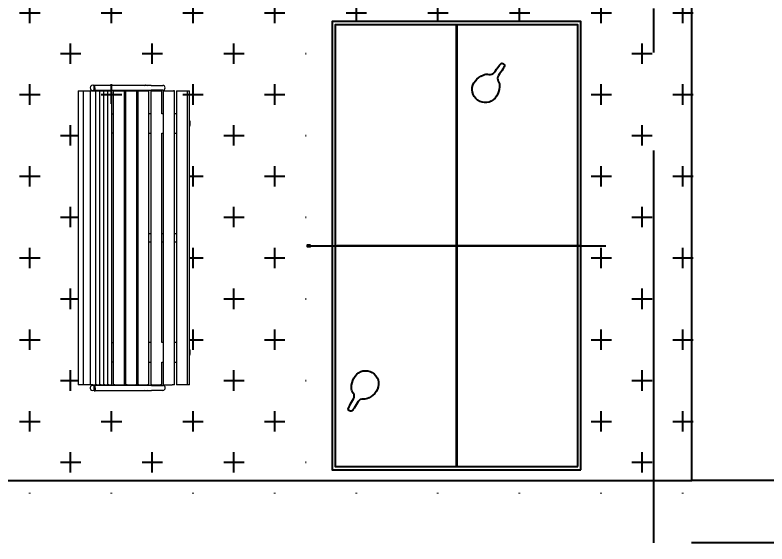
# Model space of a CAD drawing. Header units: metres. Extents: x 428 to 1115, y -4076 to 3914.
# Drawn here: x 1092.681 to 1097.286, y -3851.324 to -3848.088 of the extents above; entities that cross this region are included whole.
import ezdxf

# ---------------------------------------------------------------- set-up
doc = ezdxf.new("R2010")
doc.units = ezdxf.units.M
doc.header["$MEASUREMENT"] = 0
doc.header["$PDMODE"] = 2
doc.linetypes.add('ACAD_ISO02W100', pattern=[15, 12, -3])
for name, color, linetype in [('cad-block.com', 250, 'Continuous'), ('projected_site_clearence', 150, 'Continuous'), ('wall', 150, 'Continuous'), ('window', 2, 'Continuous')]:
    doc.layers.add(name, color=color, linetype=linetype)
doc.layers.add('Furniture', color=125, linetype='Continuous', lineweight=20)
doc.styles.add('labor camp', font='arial.ttf')
doc.dimstyles.new('1@100', dxfattribs={"dimtxt": 0.2, "dimasz": 0.175, "dimexe": 0.18, "dimexo": 0.0625, "dimgap": 0.09, "dimtad": 0, "dimtih": 1, "dimtoh": 1, "dimzin": 0, "dimdsep": 46, "dimtxsty": 'labor camp', "dimblk": 'OBLIQUE', "dimcen": 0.09, "dimadec": 0, "dimazin": 0, "dimtfac": 1, "dimtofl": 0, "dimtmove": 1, "dimatfit": 3, "dimfxl": 0.525, "dimfxlon": 1, "dimtolj": 1, "dimtzin": 0, "dimarcsym": 0})

# ---------------------------------------------------------------- blocks, each defined once
blk = doc.blocks.new('Bench04_top_cad-block.com')
at = {"color": 0}
for p, q in [((96.4, 935), (96.4, 918)), ((96.4, 935), (102.4, 935)), ((102.4, 918), (102.4, 935)), ((447.4, 933), (102.4, 933)), ((447.4, 933), (517.4, 933)), ((0, 900), (0, -900)), ((0, 900), (30.6, 900)), ((30.6, 900), (74.9, 900)), ((30.6, 900), (30.6, -900)), ((72.4, 917.2), (72.4, 918.8)), ((74.9, 900), (75.5, 900)), ((75.5, -900), (75.5, 900)), ((80.6, 900), (75.5, 900)), ((80.6, 900), (89.5, 900)), ((89.5, 900), (106.9, 900)), ((96.4, 918), (96.4, 900)), ((102.4, 918), (102.4, 900)), ((102.4, 903), (447.4, 903)), ((106.9, -900), (106.9, 900)), ((106.9, 900), (114.1, 900)), ((114.1, 900), (131.6, 900)), ((131.6, -900), (131.6, 900)), ((131.6, 900), (139.7, 900)), ((139.7, 900), (157.2, 900)), ((157.2, -900), (157.2, 900)), ((157.2, 900), (163.7, 900)), ((163.7, 900), (181.2, 900)), ((181.2, -900), (181.2, 900)), ((181.2, 900), (188.4, 900)), ((188.4, 900), (205.9, 900)), ((205.9, -900), (205.9, 900)), ((218.2, 900), (216.3, 900)), ((216.3, -900), (216.3, 900)), ((218.2, 900), (224, 900)), ((224, 900), (278.3, 900)), ((278.3, 900), (283.1, 900)), ((283.1, -900), (283.1, 900)), ((293.1, 900), (291.1, 900)), ((291.1, -900), (291.1, 900)), ((293.1, 900), (298.8, 900)), ((298.8, 900), (353.2, 900)), ((353.2, 900), (357.9, 900)), ((357.9, -900), (357.9, 900)), ((365.6, 900), (365.6, -900)), ((365.6, 900), (370.2, 900)), ((370.2, 900), (424.5, 900)), ((394.9, 900), (394.9, 903)), ((424.5, 900), (430.4, 900)), ((429.9, 903), (429.9, 900)), ((433, 900), (430.4, 900)), ((433, -900), (433, 900)), ((445.3, 900), (445.3, -900)), ((445.3, 900), (449.9, 900)), ((517.4, 903), (447.4, 903)), ((449.9, 900), (504.2, 900)), ((504.2, 900), (510.1, 900)), ((512.7, 900), (510.1, 900)), ((512.7, 760), (512.7, 900)), ((519.4, 900), (519.4, -900)), ((519.4, 900), (523, 900)), ((523, 900), (575.9, 900)), ((575.9, 900), (582.8, 900)), ((589.8, 900), (582.8, 900)), ((589.8, -900), (589.8, 900)), ((602.2, 900), (602.2, -900)), ((602.2, 900), (607, 900)), ((607, 900), (668.7, 900)), ((668.7, 900), (681, 900)), ((668.7, -900), (668.7, 900)), ((681, -900), (681, 900)), ((205.9, 760), (216.3, 760)), ((291.1, 760), (283.1, 760)), ((365.6, 760), (357.9, 760)), ((445.3, 760), (433, 760)), ((519.4, 760), (512.4, 760)), ((602.2, 760), (589.8, 760)), ((216.3, 640), (205.9, 640)), ((283.1, 640), (291.1, 640)), ((357.9, 640), (365.6, 640)), ((433, 640), (445.3, 640)), ((512.4, 640), (519.4, 640)), ((512.4, -25), (512.7, 640)), ((589.8, 640), (602.2, 640)), ((291.1, 25), (283.1, 25)), ((365.6, 25), (357.9, 25)), ((445.3, 25), (433, 25)), ((519.4, 25), (512.4, 25)), ((602.2, 25), (589.8, 25)), ((283.1, -25), (291.1, -25)), ((357.9, -25), (365.6, -25)), ((433, -25), (445.3, -25)), ((512.4, -25), (519.4, -25)), ((512.7, -640), (512.7, -25)), ((589.8, -25), (602.2, -25)), ((205.9, -640), (216.3, -640)), ((291.1, -640), (283.1, -640)), ((365.6, -640), (357.9, -640)), ((445.3, -640), (433, -640)), ((519.4, -640), (512.4, -640)), ((602.2, -640), (589.8, -640)), ((216.3, -760), (205.9, -760)), ((283.1, -760), (291.1, -760)), ((357.9, -760), (365.6, -760)), ((433, -760), (445.3, -760)), ((512.4, -760), (519.4, -760)), ((512.7, -900), (512.7, -760)), ((589.8, -760), (602.2, -760)), ((30.6, -900), (0, -900)), ((74.9, -900), (30.6, -900)), ((72.7, -918.8), (72.7, -917.2)), ((75.5, -900), (74.9, -900)), ((80.6, -900), (75.5, -900)), ((89.5, -900), (80.6, -900)), ((89.5, -900), (106.9, -900)), ((96.8, -918), (96.8, -900)), ((96.8, -935), (96.8, -918)), ((102.8, -918), (102.8, -900)), ((447.8, -903), (102.8, -903)), ((102.8, -918), (102.8, -935)), ((114.1, -900), (106.9, -900)), ((114.1, -900), (131.6, -900)), ((139.7, -900), (131.6, -900)), ((139.7, -900), (157.2, -900)), ((163.7, -900), (157.2, -900)), ((163.7, -900), (181.2, -900)), ((188.4, -900), (181.2, -900)), ((188.4, -900), (205.9, -900)), ((218.2, -900), (216.3, -900)), ((224, -900), (218.2, -900)), ((224, -900), (278.3, -900)), ((283.1, -900), (278.3, -900)), ((293.1, -900), (291.1, -900)), ((298.8, -900), (293.1, -900)), ((298.8, -900), (353.2, -900)), ((357.9, -900), (353.2, -900)), ((370.2, -900), (365.6, -900)), ((370.2, -900), (424.5, -900)), ((395.3, -903), (395.3, -900)), ((430.4, -900), (424.5, -900)), ((430.3, -900), (430.3, -903)), ((433, -900), (430.4, -900)), ((449.9, -900), (445.3, -900)), ((447.8, -903), (517.8, -903)), ((449.9, -900), (504.2, -900)), ((510.1, -900), (504.2, -900)), ((512.7, -900), (510.1, -900)), ((523, -900), (519.4, -900)), ((523, -900), (575.9, -900)), ((582.8, -900), (575.9, -900)), ((589.8, -900), (582.8, -900)), ((607, -900), (602.2, -900)), ((668.7, -900), (607, -900)), ((681, -900), (668.7, -900)), ((96.8, -935), (102.8, -935)), ((102.8, -933), (447.8, -933)), ((517.8, -933), (447.8, -933))]:
    blk.add_line(p, q, dxfattribs=at)
for points in [[(681, 718.4), (681.4, 717.3), (682.8, 711.5), (683.7, 705.7), (683.9, 700)], [(683.9, 700), (683.7, 694.3), (682.8, 688.5), (681.4, 682.7), (681, 681.6)], [(681, -680.6), (681.7, -682.7), (683.1, -688.5), (684, -694.3), (684.3, -700)], [(684.3, -700), (684, -705.7), (683.1, -711.5), (681.7, -717.3), (681, -719.4)]]:
    blk.add_lwpolyline(points, dxfattribs=at)
for centre, start, end in [((87.4, 918.8), 53.0194, 180), ((517.4, 918), 270, 90), ((87.4, 917.2), 180, 306.9806), ((87.7, -917.2), 53.0194, 180), ((87.7, -918.8), 180, 306.9806), ((517.8, -918), 270, 90)]:
    blk.add_arc(centre, 15, start, end, dxfattribs=at)
at = {"color": 0, "extrusion": (0, 0, -1)}
for centre, start, end in [((-412.4, 918), 58.9973, 121.0027), ((-412.8, -918), 238.9973, 301.0027)]:
    blk.add_arc(centre, 17.5, start, end, dxfattribs=at)
blk = doc.blocks.new('_Oblique')
at = {"color": 0, "linetype": 'ByBlock', "lineweight": -2}
blk.add_line((-0.5, -0.5), (0.5, 0.5), dxfattribs=at)
blk = doc.blocks.new('*D123')
at = {"layer": 'Defpoints', "color": 0, "transparency": 16777216}
for p in [(1092.5203, -3847.1336), (1093.2823, -3847.1336), (1093.2823, -3853.5664)]:
    blk.add_point(p, dxfattribs=at)
at = {"layer": 'window', "color": 0, "lineweight": -2, "transparency": 16777216}
for p, q in [((1092.5203, -3853.0414), (1092.5203, -3853.7464)), ((1093.2823, -3853.0414), (1093.2823, -3853.7464)), ((1092.5203, -3853.5664), (1092.3453, -3853.5664)), ((1093.2823, -3853.5664), (1093.4573, -3853.5664))]:
    blk.add_line(p, q, dxfattribs=at)
at = {"layer": 'window', "color": 0, "lineweight": -2, "transparency": 16777216, "xscale": 0.175, "yscale": 0.175, "zscale": 0.175}
blk.add_blockref('_Oblique', (1092.5203, -3853.5664), dxfattribs=at)
at = {"layer": 'window', "color": 0, "lineweight": -2, "transparency": 16777216, "xscale": 0.175, "yscale": 0.175, "zscale": 0.175, "rotation": 180}
blk.add_blockref('_Oblique', (1093.2823, -3853.5664), dxfattribs=at)
at = {"layer": 'window', "color": 0, "transparency": 16777216, "insert": (1092.9013, -3853.5664), "char_height": 0.2, "attachment_point": 5, "style": 'labor camp'}
blk.add_mtext('\\A1;0.76', dxfattribs=at)
blk = doc.blocks.new('*D124')
at = {"layer": 'Defpoints', "color": 0, "transparency": 16777216}
for p in [(1093.2823, -3847.1336), (1093.4347, -3847.1336), (1093.4347, -3853.5664)]:
    blk.add_point(p, dxfattribs=at)
at = {"layer": 'window', "color": 0, "lineweight": -2, "transparency": 16777216}
for p, q in [((1093.2823, -3853.0414), (1093.2823, -3853.7464)), ((1093.4347, -3853.0414), (1093.4347, -3853.7464)), ((1093.2823, -3853.5664), (1093.1073, -3853.5664)), ((1093.2823, -3853.5664), (1093.4347, -3853.5664)), ((1093.3585, -3853.5664), (1093.3585, -3854.1999)), ((1093.4347, -3853.5664), (1093.6097, -3853.5664)), ((1093.3585, -3854.1999), (1093.5385, -3854.1999))]:
    blk.add_line(p, q, dxfattribs=at)
at = {"layer": 'window', "color": 0, "lineweight": -2, "transparency": 16777216, "xscale": 0.175, "yscale": 0.175, "zscale": 0.175}
blk.add_blockref('_Oblique', (1093.2823, -3853.5664), dxfattribs=at)
at = {"layer": 'window', "color": 0, "lineweight": -2, "transparency": 16777216, "xscale": 0.175, "yscale": 0.175, "zscale": 0.175, "rotation": 180}
blk.add_blockref('_Oblique', (1093.4347, -3853.5664), dxfattribs=at)
at = {"layer": 'window', "color": 0, "transparency": 16777216, "insert": (1093.889, -3854.1999), "char_height": 0.2, "attachment_point": 5, "style": 'labor camp'}
blk.add_mtext('\\A1;0.15', dxfattribs=at)
blk = doc.blocks.new('*D125')
at = {"layer": 'Defpoints', "color": 0, "transparency": 16777216}
for p in [(1093.4347, -3847.1336), (1094.1947, -3847.1336), (1094.1947, -3853.5664)]:
    blk.add_point(p, dxfattribs=at)
at = {"layer": 'window', "color": 0, "lineweight": -2, "transparency": 16777216}
for p, q in [((1093.4347, -3853.0414), (1093.4347, -3853.7464)), ((1094.1947, -3853.0414), (1094.1947, -3853.7464)), ((1093.4347, -3853.5664), (1093.2597, -3853.5664)), ((1094.1947, -3853.5664), (1094.3697, -3853.5664))]:
    blk.add_line(p, q, dxfattribs=at)
at = {"layer": 'window', "color": 0, "lineweight": -2, "transparency": 16777216, "xscale": 0.175, "yscale": 0.175, "zscale": 0.175}
blk.add_blockref('_Oblique', (1093.4347, -3853.5664), dxfattribs=at)
at = {"layer": 'window', "color": 0, "lineweight": -2, "transparency": 16777216, "xscale": 0.175, "yscale": 0.175, "zscale": 0.175, "rotation": 180}
blk.add_blockref('_Oblique', (1094.1947, -3853.5664), dxfattribs=at)
at = {"layer": 'window', "color": 0, "transparency": 16777216, "insert": (1093.8147, -3853.5664), "char_height": 0.2, "attachment_point": 5, "style": 'labor camp'}
blk.add_mtext('\\A1;0.76', dxfattribs=at)
blk = doc.blocks.new('*D126')
at = {"layer": 'Defpoints', "color": 0, "transparency": 16777216}
for p in [(1094.1947, -3847.1336), (1095.5847, -3847.1336), (1095.5847, -3853.5664)]:
    blk.add_point(p, dxfattribs=at)
at = {"layer": 'window', "color": 0, "lineweight": -2, "transparency": 16777216}
for p, q in [((1094.1947, -3853.0414), (1094.1947, -3853.7464)), ((1095.5847, -3853.0414), (1095.5847, -3853.7464)), ((1094.1947, -3853.5664), (1094.5492, -3853.5664)), ((1095.5847, -3853.5664), (1095.2303, -3853.5664))]:
    blk.add_line(p, q, dxfattribs=at)
at = {"layer": 'window', "color": 0, "lineweight": -2, "transparency": 16777216, "xscale": 0.175, "yscale": 0.175, "zscale": 0.175, "rotation": 180}
blk.add_blockref('_Oblique', (1094.1947, -3853.5664), dxfattribs=at)
at = {"layer": 'window', "color": 0, "lineweight": -2, "transparency": 16777216, "xscale": 0.175, "yscale": 0.175, "zscale": 0.175}
blk.add_blockref('_Oblique', (1095.5847, -3853.5664), dxfattribs=at)
at = {"layer": 'window', "color": 0, "transparency": 16777216, "insert": (1094.8897, -3853.5664), "char_height": 0.2, "attachment_point": 5, "style": 'labor camp'}
blk.add_mtext('\\A1;1.39', dxfattribs=at)
blk = doc.blocks.new('*D127')
at = {"layer": 'Defpoints', "color": 0, "transparency": 16777216}
for p in [(1096.3467, -3845.8098), (1095.5847, -3847.1336), (1096.3467, -3853.5664)]:
    blk.add_point(p, dxfattribs=at)
at = {"layer": 'window', "color": 0, "lineweight": -2, "transparency": 16777216}
for p, q in [((1095.5847, -3853.0414), (1095.5847, -3853.7464)), ((1096.3467, -3853.0414), (1096.3467, -3853.7464)), ((1095.5847, -3853.5664), (1095.4097, -3853.5664)), ((1096.3467, -3853.5664), (1096.5217, -3853.5664))]:
    blk.add_line(p, q, dxfattribs=at)
at = {"layer": 'window', "color": 0, "lineweight": -2, "transparency": 16777216, "xscale": 0.175, "yscale": 0.175, "zscale": 0.175}
blk.add_blockref('_Oblique', (1095.5847, -3853.5664), dxfattribs=at)
at = {"layer": 'window', "color": 0, "lineweight": -2, "transparency": 16777216, "xscale": 0.175, "yscale": 0.175, "zscale": 0.175, "rotation": 180}
blk.add_blockref('_Oblique', (1096.3467, -3853.5664), dxfattribs=at)
at = {"layer": 'window', "color": 0, "transparency": 16777216, "insert": (1095.9657, -3853.5664), "char_height": 0.2, "attachment_point": 5, "style": 'labor camp'}
blk.add_mtext('\\A1;0.76', dxfattribs=at)
blk = doc.blocks.new('*D128')
at = {"layer": 'Defpoints', "color": 0, "transparency": 16777216}
for p in [(1096.3467, -3845.8098), (1097.4309, -3845.8098), (1097.4309, -3853.5664)]:
    blk.add_point(p, dxfattribs=at)
at = {"layer": 'window', "color": 0, "lineweight": -2, "transparency": 16777216}
for p, q in [((1096.3467, -3853.0414), (1096.3467, -3853.7464)), ((1097.4309, -3853.0414), (1097.4309, -3853.7464)), ((1096.3467, -3853.5664), (1096.5483, -3853.5664)), ((1097.4309, -3853.5664), (1097.2294, -3853.5664))]:
    blk.add_line(p, q, dxfattribs=at)
at = {"layer": 'window', "color": 0, "lineweight": -2, "transparency": 16777216, "xscale": 0.175, "yscale": 0.175, "zscale": 0.175, "rotation": 180}
blk.add_blockref('_Oblique', (1096.3467, -3853.5664), dxfattribs=at)
at = {"layer": 'window', "color": 0, "lineweight": -2, "transparency": 16777216, "xscale": 0.175, "yscale": 0.175, "zscale": 0.175}
blk.add_blockref('_Oblique', (1097.4309, -3853.5664), dxfattribs=at)
at = {"layer": 'window', "color": 0, "transparency": 16777216, "insert": (1096.8888, -3853.5664), "char_height": 0.2, "attachment_point": 5, "style": 'labor camp'}
blk.add_mtext('\\A1;1.08', dxfattribs=at)
blk = doc.blocks.new('*D130')
at = {"layer": 'Defpoints', "color": 0, "transparency": 16777216}
for p in [(1089.6704, -3847.1336), (1093.3966, -3847.1336), (1093.3966, -3854.8179)]:
    blk.add_point(p, dxfattribs=at)
at = {"layer": 'window', "color": 0, "lineweight": -2, "transparency": 16777216}
for p, q in [((1089.6704, -3854.2929), (1089.6704, -3854.9979)), ((1093.3966, -3854.2929), (1093.3966, -3854.9979)), ((1089.6704, -3854.8179), (1091.1838, -3854.8179)), ((1093.3966, -3854.8179), (1091.8832, -3854.8179))]:
    blk.add_line(p, q, dxfattribs=at)
at = {"layer": 'window', "color": 0, "lineweight": -2, "transparency": 16777216, "xscale": 0.175, "yscale": 0.175, "zscale": 0.175, "rotation": 180}
blk.add_blockref('_Oblique', (1089.6704, -3854.8179), dxfattribs=at)
at = {"layer": 'window', "color": 0, "lineweight": -2, "transparency": 16777216, "xscale": 0.175, "yscale": 0.175, "zscale": 0.175}
blk.add_blockref('_Oblique', (1093.3966, -3854.8179), dxfattribs=at)
at = {"layer": 'window', "color": 0, "transparency": 16777216, "insert": (1091.5335, -3854.8179), "char_height": 0.2, "attachment_point": 5, "style": 'labor camp'}
blk.add_mtext('\\A1;3.73', dxfattribs=at)
blk = doc.blocks.new('*D131')
at = {"layer": 'Defpoints', "color": 0, "transparency": 16777216}
for p in [(1093.3966, -3847.1336), (1097.5452, -3850.8598), (1097.5452, -3854.8179)]:
    blk.add_point(p, dxfattribs=at)
at = {"layer": 'window', "color": 0, "lineweight": -2, "transparency": 16777216}
for p, q in [((1093.3966, -3854.2929), (1093.3966, -3854.9979)), ((1097.5452, -3854.2929), (1097.5452, -3854.9979)), ((1093.3966, -3854.8179), (1095.1164, -3854.8179)), ((1097.5452, -3854.8179), (1095.8254, -3854.8179))]:
    blk.add_line(p, q, dxfattribs=at)
at = {"layer": 'window', "color": 0, "lineweight": -2, "transparency": 16777216, "xscale": 0.175, "yscale": 0.175, "zscale": 0.175, "rotation": 180}
blk.add_blockref('_Oblique', (1093.3966, -3854.8179), dxfattribs=at)
at = {"layer": 'window', "color": 0, "lineweight": -2, "transparency": 16777216, "xscale": 0.175, "yscale": 0.175, "zscale": 0.175}
blk.add_blockref('_Oblique', (1097.5452, -3854.8179), dxfattribs=at)
at = {"layer": 'window', "color": 0, "transparency": 16777216, "insert": (1095.4709, -3854.8179), "char_height": 0.2, "attachment_point": 5, "style": 'labor camp'}
blk.add_mtext('\\A1;4.15', dxfattribs=at)
blk = doc.blocks.new('*D87')
at = {"layer": 'Defpoints', "color": 0, "transparency": 16777216}
for p in [(1085.8299, -3847.2098), (1097.4309, -3850.936), (1097.4309, -3855.5705)]:
    blk.add_point(p, dxfattribs=at)
at = {"layer": 'window', "color": 0, "lineweight": -2, "transparency": 16777216}
for p, q in [((1085.8299, -3855.0455), (1085.8299, -3855.7505)), ((1097.4309, -3855.0455), (1097.4309, -3855.7505)), ((1085.8299, -3855.5705), (1091.2127, -3855.5705)), ((1097.4309, -3855.5705), (1092.0481, -3855.5705))]:
    blk.add_line(p, q, dxfattribs=at)
at = {"layer": 'window', "color": 0, "lineweight": -2, "transparency": 16777216, "xscale": 0.175, "yscale": 0.175, "zscale": 0.175, "rotation": 180}
blk.add_blockref('_Oblique', (1085.8299, -3855.5705), dxfattribs=at)
at = {"layer": 'window', "color": 0, "lineweight": -2, "transparency": 16777216, "xscale": 0.175, "yscale": 0.175, "zscale": 0.175}
blk.add_blockref('_Oblique', (1097.4309, -3855.5705), dxfattribs=at)
at = {"layer": 'window', "color": 0, "transparency": 16777216, "insert": (1091.6304, -3855.5705), "char_height": 0.2, "attachment_point": 5, "style": 'labor camp'}
blk.add_mtext('\\A1;11.60', dxfattribs=at)
blk = doc.blocks.new('*D139')
at = {"layer": 'Defpoints', "color": 0, "transparency": 16777216}
for p in [(1096.8271, -3850.936), (1097.4309, -3850.936), (1097.4309, -3852.1532)]:
    blk.add_point(p, dxfattribs=at)
at = {"layer": 'window', "color": 0, "lineweight": -2, "transparency": 16777216}
for p, q in [((1096.8271, -3851.6282), (1096.8271, -3852.3332)), ((1097.4309, -3851.6282), (1097.4309, -3852.3332)), ((1096.8271, -3852.1532), (1097.4309, -3852.1532)), ((1097.129, -3852.1532), (1096.9547, -3852.7867)), ((1096.9547, -3852.7867), (1096.7747, -3852.7867))]:
    blk.add_line(p, q, dxfattribs=at)
at = {"layer": 'window', "color": 0, "lineweight": -2, "transparency": 16777216, "xscale": 0.175, "yscale": 0.175, "zscale": 0.175, "rotation": 180}
blk.add_blockref('_Oblique', (1096.8271, -3852.1532), dxfattribs=at)
at = {"layer": 'window', "color": 0, "lineweight": -2, "transparency": 16777216, "xscale": 0.175, "yscale": 0.175, "zscale": 0.175}
blk.add_blockref('_Oblique', (1097.4309, -3852.1532), dxfattribs=at)
at = {"layer": 'window', "color": 0, "transparency": 16777216, "insert": (1096.4252, -3852.7867), "char_height": 0.2, "attachment_point": 5, "style": 'labor camp'}
blk.add_mtext('\\A1;0.60', dxfattribs=at)

msp = doc.modelspace()

# ---------------------------------------------------------------- hatches: boundary and pattern name
at = {"layer": 'window'}
h = msp.add_hatch(dxfattribs=at)
h.set_pattern_fill('CROSS', color=3, style=0)
h.set_pattern_definition([(0, (972.2088, -3805.5744), (0.25, 0.25), [0.125, -0.375]), (90, (972.2713, -3805.6369), (-0.25, 0.25), [0.125, -0.375])])
h.paths.add_polyline_path([(1096.9071, -3847.8351), (1085.8299, -3847.8136), (1085.8299, -3851.016), (1096.9071, -3851.016)])
h.paths.add_polyline_path([(1089.7806, -3849.4643, -1), (1087.2381, -3849.4643, -1)], flags=16)
h.paths.add_polyline_path([(1093.068, -3848.6314), (1093.749, -3848.6314), (1093.749, -3850.4314), (1093.068, -3850.4314)], flags=16)
h.paths.add_polyline_path([(1094.4633, -3848.125), (1096.1474, -3848.125), (1096.1474, -3850.9509), (1094.4633, -3850.9509)], flags=16)

# ---------------------------------------------------------------- linework, layer by layer
at = {"layer": 'cad-block.com'}
for points in [[(1096.1474, -3850.8709), (1096.1474, -3848.1279), (1094.6224, -3848.1279), (1094.6224, -3850.8709)], [(1096.1274, -3850.8509), (1096.1274, -3848.1479), (1094.6424, -3848.1479), (1094.6424, -3850.8509)]]:
    msp.add_lwpolyline(points, close=True, dxfattribs=at)
for points in [[(1095.3834, -3848.1479), (1095.3834, -3850.8509)], [(1095.3864, -3848.1479), (1095.3864, -3850.8509)], [(1094.4899, -3849.4954), (1094.4699, -3849.4954), (1094.4699, -3849.5034), (1094.4899, -3849.5034), (1094.4899, -3849.4954)], [(1094.4699, -3849.4994), (1096.2999, -3849.4994)]]:
    msp.add_lwpolyline(points, dxfattribs=at)
for points in [[(1095.5143, -3848.6087, -0.386408), (1095.4915, -3848.5036), (1095.5003, -3848.4914, -0.11855), (1095.5473, -3848.4553, -0.157666), (1095.5832, -3848.4515, 0.297479), (1095.6158, -3848.4388, -0.00736), (1095.6441, -3848.4005, 0.016405), (1095.6537, -3848.3882, -0.45052), (1095.6729, -3848.3868, -0.45052), (1095.6777, -3848.4054, 0.016405), (1095.6693, -3848.4184, -0.00736), (1095.6422, -3848.4576, 0.297479), (1095.6407, -3848.4926, -0.157666), (1095.6487, -3848.5278, -0.11855), (1095.6298, -3848.584), (1095.6211, -3848.5962, -0.386408)], [(1094.8689, -3850.2751, -0.386408), (1094.9005, -3850.3779), (1094.8928, -3850.3908, -0.11855), (1094.849, -3850.4308, -0.157666), (1094.8136, -3850.4376, 0.297479), (1094.7822, -3850.4531, -0.00736), (1094.7573, -3850.4937, 0.016405), (1094.7488, -3850.5066, -0.45052), (1094.7298, -3850.5097, -0.45052), (1094.7233, -3850.4916, 0.016405), (1094.7307, -3850.4779, -0.00736), (1094.7543, -3850.4365, 0.297479), (1094.7528, -3850.4016, -0.157666), (1094.7418, -3850.3672, -0.11855), (1094.7558, -3850.3096), (1094.7635, -3850.2967, -0.386408)]]:
    msp.add_lwpolyline(points, format="xyb", close=True, dxfattribs=at)
at = {"layer": 'projected_site_clearence', "linetype": 'ACAD_ISO02W100', "ltscale": 0.2}
msp.add_lwpolyline([(1085.4489, -3848.048), (1085.4489, -3842.4168), (1102.2236, -3842.4168), (1102.2236, -3851.317), (1096.593, -3851.317), (1096.593, -3848.048)], dxfattribs=at)
at = {"layer": 'wall'}
for p, q in [((1096.8271, -3850.936), (1096.8271, -3846.4098)), ((1097.4309, -3850.936), (1096.8271, -3850.936))]:
    msp.add_line(p, q, dxfattribs=at)
at = {"layer": 'window', "color": 7}
msp.add_line((1096.1478, -3849.4987), (1094.6527, -3849.5), dxfattribs=at)
at = {"layer": 'window'}
msp.add_line((1085.8299, -3850.936), (1096.8271, -3850.936), dxfattribs=at)

# ---------------------------------------------------------------- block references
at = {"layer": 'Furniture', "xscale": 0.0010000000002037, "yscale": 0.0010000000002037, "zscale": 0.0010000000002037}
msp.add_blockref('Bench04_top_cad-block.com', (1093.068, -3849.4514), dxfattribs=at)

# ---------------------------------------------------------------- dimensions: what is measured, and where the dimension line sits
at = {"layer": 'window', "color": 0}
for base, p1, p2, picture, middle in [((1096.3467, -3853.5664), (1095.5847, -3847.1336), (1096.3467, -3845.8098), '*D127', (1095.9657, -3853.5664)), ((1097.4309, -3853.5664), (1096.3467, -3845.8098), (1097.4309, -3845.8098), '*D128', (1096.8888, -3853.5664)), ((1093.3966, -3854.8179), (1089.6704, -3847.1336), (1093.3966, -3847.1336), '*D130', (1091.5335, -3854.8179)), ((1093.2823, -3853.5664), (1092.5203, -3847.1336), (1093.2823, -3847.1336), '*D123', (1092.9013, -3853.5664)), ((1093.4347, -3853.5664), (1093.2823, -3847.1336), (1093.4347, -3847.1336), '*D124', (1093.6285, -3854.1999)), ((1094.1947, -3853.5664), (1093.4347, -3847.1336), (1094.1947, -3847.1336), '*D125', (1093.8147, -3853.5664)), ((1097.5452, -3854.8179), (1093.3966, -3847.1336), (1097.5452, -3850.8598), '*D131', (1095.4709, -3854.8179)), ((1095.5847, -3853.5664), (1094.1947, -3847.1336), (1095.5847, -3847.1336), '*D126', (1094.8897, -3853.5664)), ((1097.4309, -3855.5705), (1085.8299, -3847.2098), (1097.4309, -3850.936), '*D87', (1091.6304, -3855.5705))]:
    dim = msp.add_linear_dim(base=base, p1=p1, p2=p2, dimstyle='1@100', dxfattribs=at)
    dim.commit()
    dim.dimension.update_dxf_attribs({"geometry": picture, "text_midpoint": middle})
dim = msp.add_linear_dim(base=(1097.4309, -3852.1532), p1=(1096.8271, -3850.936), p2=(1097.4309, -3850.936), dimstyle='1@100', dxfattribs=at)
dim.commit()
dim.dimension.update_dxf_attribs({"geometry": '*D139', "text_midpoint": (1096.6847, -3852.7867), "dimtype": 160})

doc.saveas('drawing.dxf')
